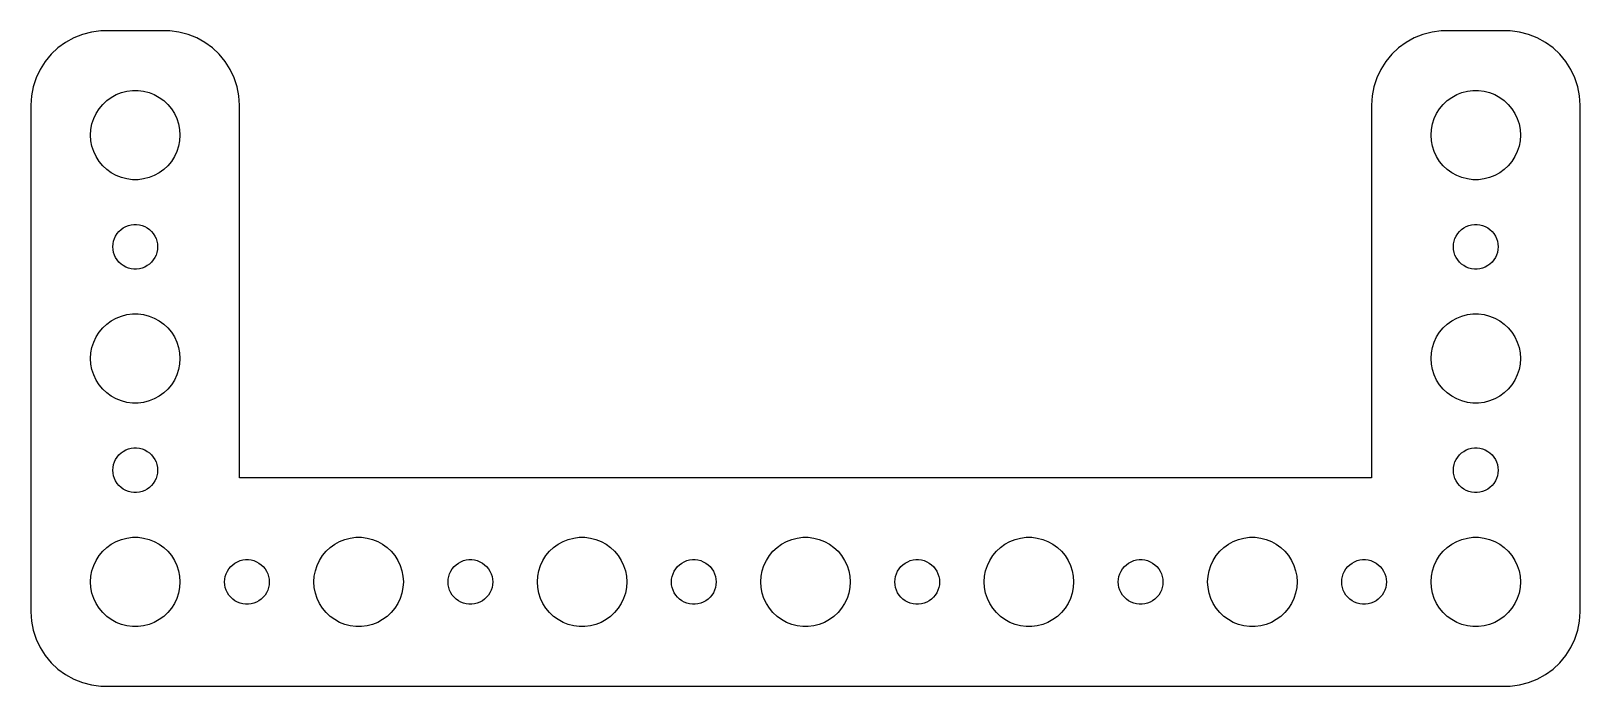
# Model space of a CAD drawing. Header units: metres. Extents: x -52 to 52, y -22 to 22.
import ezdxf

# ---------------------------------------------------------------- set-up
doc = ezdxf.new("R2010")
doc.units = ezdxf.units.M

msp = doc.modelspace()

# ---------------------------------------------------------------- linework, layer by layer
for p, q in [((-47.9369, 21.9114), (-48.5451, 21.7553)), ((-47.3139, 21.9901), (-47.9369, 21.9114)), ((-42.686, 21.9901), (-47.3139, 21.9901)), ((-42.0631, 21.9114), (-42.686, 21.9901)), ((-41.4549, 21.7553), (-42.0631, 21.9114)), ((42.0631, 21.9114), (41.4549, 21.7553)), ((42.686, 21.9901), (42.0631, 21.9114)), ((47.3139, 21.9901), (42.686, 21.9901)), ((47.9369, 21.9114), (47.3139, 21.9901)), ((48.5451, 21.7553), (47.9369, 21.9114)), ((-50.1871, 20.8526), (-50.6448, 20.4227)), ((-49.6791, 21.2216), (-50.1871, 20.8526)), ((-49.1289, 21.5241), (-49.6791, 21.2216)), ((-48.5451, 21.7553), (-49.1289, 21.5241)), ((-40.8711, 21.5241), (-41.4549, 21.7553)), ((-40.3209, 21.2216), (-40.8711, 21.5241)), ((-39.8129, 20.8526), (-40.3209, 21.2216)), ((-39.3551, 20.4227), (-39.8129, 20.8526)), ((39.8129, 20.8526), (39.3551, 20.4227)), ((40.3209, 21.2216), (39.8129, 20.8526)), ((40.8711, 21.5241), (40.3209, 21.2216)), ((41.4549, 21.7553), (40.8711, 21.5241)), ((49.1289, 21.5241), (48.5451, 21.7553)), ((49.6791, 21.2216), (49.1289, 21.5241)), ((50.1871, 20.8526), (49.6791, 21.2216)), ((50.6448, 20.4227), (50.1871, 20.8526)), ((-51.0451, 19.9389), (-51.3815, 19.4088)), ((-50.6448, 20.4227), (-51.0451, 19.9389)), ((-38.9549, 19.9389), (-39.3551, 20.4227)), ((-38.6185, 19.4088), (-38.9549, 19.9389)), ((38.9549, 19.9389), (38.6185, 19.4088)), ((39.3551, 20.4227), (38.9549, 19.9389)), ((51.0451, 19.9389), (50.6448, 20.4227)), ((51.3815, 19.4088), (51.0451, 19.9389)), ((-51.6489, 18.8406), (-51.8429, 18.2434)), ((-51.3815, 19.4088), (-51.6489, 18.8406)), ((-38.3511, 18.8406), (-38.6185, 19.4088)), ((-38.1571, 18.2434), (-38.3511, 18.8406)), ((38.3511, 18.8406), (38.1571, 18.2434)), ((38.6185, 19.4088), (38.3511, 18.8406)), ((51.6489, 18.8406), (51.3815, 19.4088)), ((51.8429, 18.2434), (51.6489, 18.8406)), ((-51.8429, 18.2434), (-51.9606, 17.6267)), ((-46.6075, 17.533), (-46.2773, 17.7145)), ((-46.2773, 17.7145), (-45.927, 17.8532)), ((-45.927, 17.8532), (-45.5621, 17.9469)), ((-45.5621, 17.9469), (-45.1884, 17.9941)), ((-45.1884, 17.9941), (-44.8116, 17.9941)), ((-44.8116, 17.9941), (-44.4379, 17.9469)), ((-44.4379, 17.9469), (-44.0729, 17.8532)), ((-44.0729, 17.8532), (-43.7227, 17.7145)), ((-43.7227, 17.7145), (-43.3925, 17.533)), ((-38.0394, 17.6267), (-38.1571, 18.2434)), ((38.1571, 18.2434), (38.0394, 17.6267)), ((43.3925, 17.533), (43.7227, 17.7145)), ((43.7227, 17.7145), (44.0729, 17.8532)), ((44.0729, 17.8532), (44.4379, 17.9469)), ((44.4379, 17.9469), (44.8116, 17.9941)), ((44.8116, 17.9941), (45.1884, 17.9941)), ((45.1884, 17.9941), (45.5621, 17.9469)), ((45.5621, 17.9469), (45.927, 17.8532)), ((45.927, 17.8532), (46.2773, 17.7145)), ((46.2773, 17.7145), (46.6075, 17.533)), ((51.9606, 17.6267), (51.8429, 18.2434)), ((-51.9606, 17.6267), (-52, 17)), ((-52, 17), (-52, -17)), ((-47.6289, 16.4453), (-47.427, 16.7634)), ((-47.427, 16.7634), (-47.1869, 17.0536)), ((-47.1869, 17.0536), (-46.9123, 17.3115)), ((-46.9123, 17.3115), (-46.6075, 17.533)), ((-43.3925, 17.533), (-43.0877, 17.3115)), ((-43.0877, 17.3115), (-42.8131, 17.0536)), ((-42.8131, 17.0536), (-42.5729, 16.7634)), ((-42.5729, 16.7634), (-42.3711, 16.4453)), ((-38, 17), (-38.0394, 17.6267)), ((-38, -8.00986), (-38, 17)), ((38.0394, 17.6267), (38, 17)), ((38, 17), (38, -8.00986)), ((42.3711, 16.4453), (42.5729, 16.7634)), ((42.5729, 16.7634), (42.8131, 17.0536)), ((42.8131, 17.0536), (43.0877, 17.3115)), ((43.0877, 17.3115), (43.3925, 17.533)), ((46.6075, 17.533), (46.9123, 17.3115)), ((46.9123, 17.3115), (47.1869, 17.0536)), ((47.1869, 17.0536), (47.427, 16.7634)), ((47.427, 16.7634), (47.6289, 16.4453)), ((52, 17), (51.9606, 17.6267)), ((52, -17), (52, 17)), ((-47.9763, 15.376), (-47.9057, 15.7461)), ((-47.9057, 15.7461), (-47.7893, 16.1044)), ((-47.7893, 16.1044), (-47.6289, 16.4453)), ((-42.3711, 16.4453), (-42.2107, 16.1044)), ((-42.2107, 16.1044), (-42.0942, 15.7461)), ((-42.0942, 15.7461), (-42.0237, 15.376)), ((42.0237, 15.376), (42.0942, 15.7461)), ((42.0942, 15.7461), (42.2107, 16.1044)), ((42.2107, 16.1044), (42.3711, 16.4453)), ((47.6289, 16.4453), (47.7893, 16.1044)), ((47.7893, 16.1044), (47.9057, 15.7461)), ((47.9057, 15.7461), (47.9763, 15.376)), ((-48, 15), (-47.9763, 15.376)), ((-47.9763, 14.624), (-48, 15)), ((-47.9057, 14.2539), (-47.9763, 14.624)), ((-42.0237, 14.624), (-42.0942, 14.2539)), ((-42.0237, 15.376), (-42, 15)), ((-42, 15), (-42.0237, 14.624)), ((42, 15), (42.0237, 15.376)), ((42.0237, 14.624), (42, 15)), ((42.0942, 14.2539), (42.0237, 14.624)), ((47.9763, 14.624), (47.9057, 14.2539)), ((47.9763, 15.376), (48, 15)), ((48, 15), (47.9763, 14.624)), ((-47.7893, 13.8956), (-47.9057, 14.2539)), ((-47.6289, 13.5547), (-47.7893, 13.8956)), ((-47.427, 13.2366), (-47.6289, 13.5547)), ((-42.3711, 13.5547), (-42.5729, 13.2366)), ((-42.2107, 13.8956), (-42.3711, 13.5547)), ((-42.0942, 14.2539), (-42.2107, 13.8956)), ((42.2107, 13.8956), (42.0942, 14.2539)), ((42.3711, 13.5547), (42.2107, 13.8956)), ((42.5729, 13.2366), (42.3711, 13.5547)), ((47.6289, 13.5547), (47.427, 13.2366)), ((47.7893, 13.8956), (47.6289, 13.5547)), ((47.9057, 14.2539), (47.7893, 13.8956)), ((-47.1869, 12.9464), (-47.427, 13.2366)), ((-46.9123, 12.6884), (-47.1869, 12.9464)), ((-46.6075, 12.467), (-46.9123, 12.6884)), ((-43.0877, 12.6884), (-43.3925, 12.467)), ((-42.8131, 12.9464), (-43.0877, 12.6884)), ((-42.5729, 13.2366), (-42.8131, 12.9464)), ((42.8131, 12.9464), (42.5729, 13.2366)), ((43.0877, 12.6884), (42.8131, 12.9464)), ((43.3925, 12.467), (43.0877, 12.6884)), ((46.9123, 12.6884), (46.6075, 12.467)), ((47.1869, 12.9464), (46.9123, 12.6884)), ((47.427, 13.2366), (47.1869, 12.9464)), ((-46.2773, 12.2855), (-46.6075, 12.467)), ((-45.927, 12.1468), (-46.2773, 12.2855)), ((-45.5621, 12.0531), (-45.927, 12.1468)), ((-45.1884, 12.0059), (-45.5621, 12.0531)), ((-44.8116, 12.0059), (-45.1884, 12.0059)), ((-44.4379, 12.0531), (-44.8116, 12.0059)), ((-44.0729, 12.1468), (-44.4379, 12.0531)), ((-43.7227, 12.2855), (-44.0729, 12.1468)), ((-43.3925, 12.467), (-43.7227, 12.2855)), ((43.7227, 12.2855), (43.3925, 12.467)), ((44.0729, 12.1468), (43.7227, 12.2855)), ((44.4379, 12.0531), (44.0729, 12.1468)), ((44.8116, 12.0059), (44.4379, 12.0531)), ((45.1884, 12.0059), (44.8116, 12.0059)), ((45.5621, 12.0531), (45.1884, 12.0059)), ((45.927, 12.1468), (45.5621, 12.0531)), ((46.2773, 12.2855), (45.927, 12.1468)), ((46.6075, 12.467), (46.2773, 12.2855)), ((-46.3145, 8.22263), (-46.2135, 8.38167)), ((-46.2135, 8.38167), (-46.0934, 8.52681)), ((-46.0934, 8.52681), (-45.9561, 8.65576)), ((-45.9561, 8.65576), (-45.8037, 8.76648)), ((-45.8037, 8.76648), (-45.6387, 8.85724)), ((-45.6387, 8.85724), (-45.4635, 8.92657)), ((-45.4635, 8.92657), (-45.2811, 8.97342)), ((-45.2811, 8.97342), (-45.0942, 8.99704)), ((-45.0942, 8.99704), (-44.9058, 8.99704)), ((-44.9058, 8.99704), (-44.7189, 8.97342)), ((-44.7189, 8.97342), (-44.5365, 8.92657)), ((-44.5365, 8.92657), (-44.3613, 8.85724)), ((-44.3613, 8.85724), (-44.1963, 8.76648)), ((-44.1963, 8.76648), (-44.0439, 8.65576)), ((-44.0439, 8.65576), (-43.9065, 8.52681)), ((-43.9065, 8.52681), (-43.7865, 8.38167)), ((-43.7865, 8.38167), (-43.6855, 8.22263)), ((43.6855, 8.22263), (43.7865, 8.38167)), ((43.7865, 8.38167), (43.9065, 8.52681)), ((43.9065, 8.52681), (44.0439, 8.65576)), ((44.0439, 8.65576), (44.1963, 8.76648)), ((44.1963, 8.76648), (44.3613, 8.85724)), ((44.3613, 8.85724), (44.5365, 8.92657)), ((44.5365, 8.92657), (44.7189, 8.97342)), ((44.7189, 8.97342), (44.9058, 8.99704)), ((44.9058, 8.99704), (45.0942, 8.99704)), ((45.0942, 8.99704), (45.2811, 8.97342)), ((45.2811, 8.97342), (45.4635, 8.92657)), ((45.4635, 8.92657), (45.6387, 8.85724)), ((45.6387, 8.85724), (45.8037, 8.76648)), ((45.8037, 8.76648), (45.9561, 8.65576)), ((45.9561, 8.65576), (46.0934, 8.52681)), ((46.0934, 8.52681), (46.2135, 8.38167)), ((46.2135, 8.38167), (46.3145, 8.22263)), ((-46.5, 7.5), (-46.4882, 7.68799)), ((-46.4882, 7.312), (-46.5, 7.5)), ((-46.4882, 7.68799), (-46.4529, 7.87303)), ((-46.4529, 7.12695), (-46.4882, 7.312)), ((-46.4529, 7.87303), (-46.3947, 8.05219)), ((-46.3947, 8.05219), (-46.3145, 8.22263)), ((-43.6855, 8.22263), (-43.6053, 8.05219)), ((-43.6053, 8.05219), (-43.5471, 7.87303)), ((-43.5471, 7.87303), (-43.5118, 7.68799)), ((-43.5118, 7.312), (-43.5471, 7.12695)), ((-43.5118, 7.68799), (-43.5, 7.5)), ((-43.5, 7.5), (-43.5118, 7.312)), ((43.5, 7.5), (43.5118, 7.68799)), ((43.5118, 7.312), (43.5, 7.5)), ((43.5118, 7.68799), (43.5471, 7.87303)), ((43.5471, 7.12695), (43.5118, 7.312)), ((43.5471, 7.87303), (43.6053, 8.05219)), ((43.6053, 8.05219), (43.6855, 8.22263)), ((46.3145, 8.22263), (46.3947, 8.05219)), ((46.3947, 8.05219), (46.4529, 7.87303)), ((46.4529, 7.87303), (46.4882, 7.68799)), ((46.4882, 7.312), (46.4529, 7.12695)), ((46.4882, 7.68799), (46.5, 7.5)), ((46.5, 7.5), (46.4882, 7.312)), ((-46.3947, 6.9478), (-46.4529, 7.12695)), ((-46.3145, 6.77736), (-46.3947, 6.9478)), ((-46.2135, 6.61832), (-46.3145, 6.77736)), ((-46.0934, 6.47318), (-46.2135, 6.61832)), ((-45.9561, 6.34422), (-46.0934, 6.47318)), ((-45.8037, 6.23351), (-45.9561, 6.34422)), ((-44.0439, 6.34422), (-44.1963, 6.23351)), ((-43.9065, 6.47318), (-44.0439, 6.34422)), ((-43.7865, 6.61832), (-43.9065, 6.47318)), ((-43.6855, 6.77736), (-43.7865, 6.61832)), ((-43.6053, 6.9478), (-43.6855, 6.77736)), ((-43.5471, 7.12695), (-43.6053, 6.9478)), ((43.6053, 6.9478), (43.5471, 7.12695)), ((43.6855, 6.77736), (43.6053, 6.9478)), ((43.7865, 6.61832), (43.6855, 6.77736)), ((43.9065, 6.47318), (43.7865, 6.61832)), ((44.0439, 6.34422), (43.9065, 6.47318)), ((44.1963, 6.23351), (44.0439, 6.34422)), ((45.9561, 6.34422), (45.8037, 6.23351)), ((46.0934, 6.47318), (45.9561, 6.34422)), ((46.2135, 6.61832), (46.0934, 6.47318)), ((46.3145, 6.77736), (46.2135, 6.61832)), ((46.3947, 6.9478), (46.3145, 6.77736)), ((46.4529, 7.12695), (46.3947, 6.9478)), ((-45.6387, 6.14275), (-45.8037, 6.23351)), ((-45.4635, 6.07341), (-45.6387, 6.14275)), ((-45.2811, 6.02657), (-45.4635, 6.07341)), ((-45.0942, 6.00294), (-45.2811, 6.02657)), ((-44.9058, 6.00294), (-45.0942, 6.00294)), ((-44.7189, 6.02657), (-44.9058, 6.00294)), ((-44.5365, 6.07341), (-44.7189, 6.02657)), ((-44.3613, 6.14275), (-44.5365, 6.07341)), ((-44.1963, 6.23351), (-44.3613, 6.14275)), ((44.3613, 6.14275), (44.1963, 6.23351)), ((44.5365, 6.07341), (44.3613, 6.14275)), ((44.7189, 6.02657), (44.5365, 6.07341)), ((44.9058, 6.00294), (44.7189, 6.02657)), ((45.0942, 6.00294), (44.9058, 6.00294)), ((45.2811, 6.02657), (45.0942, 6.00294)), ((45.4635, 6.07341), (45.2811, 6.02657)), ((45.6387, 6.14275), (45.4635, 6.07341)), ((45.8037, 6.23351), (45.6387, 6.14275)), ((-47.1869, 2.05363), (-46.9123, 2.31154)), ((-46.9123, 2.31154), (-46.6075, 2.53297)), ((-46.6075, 2.53297), (-46.2773, 2.71448)), ((-46.2773, 2.71448), (-45.927, 2.85316)), ((-45.927, 2.85316), (-45.5621, 2.94685)), ((-45.5621, 2.94685), (-45.1884, 2.99408)), ((-45.1884, 2.99408), (-44.8116, 2.99408)), ((-44.8116, 2.99408), (-44.4379, 2.94685)), ((-44.4379, 2.94685), (-44.0729, 2.85316)), ((-44.0729, 2.85316), (-43.7227, 2.71448)), ((-43.7227, 2.71448), (-43.3925, 2.53297)), ((-43.3925, 2.53297), (-43.0877, 2.31154)), ((-43.0877, 2.31154), (-42.8131, 2.05363)), ((42.8131, 2.05363), (43.0877, 2.31154)), ((43.0877, 2.31154), (43.3925, 2.53297)), ((43.3925, 2.53297), (43.7227, 2.71448)), ((43.7227, 2.71448), (44.0729, 2.85316)), ((44.0729, 2.85316), (44.4379, 2.94685)), ((44.4379, 2.94685), (44.8116, 2.99408)), ((44.8116, 2.99408), (45.1884, 2.99408)), ((45.1884, 2.99408), (45.5621, 2.94685)), ((45.5621, 2.94685), (45.927, 2.85316)), ((45.927, 2.85316), (46.2773, 2.71448)), ((46.2773, 2.71448), (46.6075, 2.53297)), ((46.6075, 2.53297), (46.9123, 2.31154)), ((46.9123, 2.31154), (47.1869, 2.05363)), ((-47.9057, 0.74606), (-47.7893, 1.10437)), ((-47.7893, 1.10437), (-47.6289, 1.44525)), ((-47.6289, 1.44525), (-47.427, 1.76335)), ((-47.427, 1.76335), (-47.1869, 2.05363)), ((-42.8131, 2.05363), (-42.5729, 1.76335)), ((-42.5729, 1.76335), (-42.3711, 1.44525)), ((-42.3711, 1.44525), (-42.2107, 1.10437)), ((-42.2107, 1.10437), (-42.0942, 0.74606)), ((42.0942, 0.74606), (42.2107, 1.10437)), ((42.2107, 1.10437), (42.3711, 1.44525)), ((42.3711, 1.44525), (42.5729, 1.76335)), ((42.5729, 1.76335), (42.8131, 2.05363)), ((47.1869, 2.05363), (47.427, 1.76335)), ((47.427, 1.76335), (47.6289, 1.44525)), ((47.6289, 1.44525), (47.7893, 1.10437)), ((47.7893, 1.10437), (47.9057, 0.74606)), ((-48, 0), (-47.9763, 0.37599)), ((-47.9763, -0.37599), (-48, 0)), ((-47.9763, 0.37599), (-47.9057, 0.74606)), ((-42.0942, 0.74606), (-42.0237, 0.37599)), ((-42.0237, 0.37599), (-42, 0)), ((-42, 0), (-42.0237, -0.37599)), ((42, 0), (42.0237, 0.37599)), ((42.0237, -0.37599), (42, 0)), ((42.0237, 0.37599), (42.0942, 0.74606)), ((47.9057, 0.74606), (47.9763, 0.37599)), ((47.9763, 0.37599), (48, 0)), ((48, 0), (47.9763, -0.37599)), ((-47.9057, -0.74606), (-47.9763, -0.37599)), ((-47.7893, -1.10437), (-47.9057, -0.74606)), ((-42.0942, -0.74606), (-42.2107, -1.10437)), ((-42.0237, -0.37599), (-42.0942, -0.74606)), ((42.0942, -0.74606), (42.0237, -0.37599)), ((42.2107, -1.10437), (42.0942, -0.74606)), ((47.9057, -0.74606), (47.7893, -1.10437)), ((47.9763, -0.37599), (47.9057, -0.74606)), ((-47.6289, -1.44525), (-47.7893, -1.10437)), ((-47.427, -1.76335), (-47.6289, -1.44525)), ((-47.1869, -2.05363), (-47.427, -1.76335)), ((-46.9123, -2.31154), (-47.1869, -2.05363)), ((-42.8131, -2.05363), (-43.0877, -2.31154)), ((-42.5729, -1.76335), (-42.8131, -2.05363)), ((-42.3711, -1.44525), (-42.5729, -1.76335)), ((-42.2107, -1.10437), (-42.3711, -1.44525)), ((42.3711, -1.44525), (42.2107, -1.10437)), ((42.5729, -1.76335), (42.3711, -1.44525)), ((42.8131, -2.05363), (42.5729, -1.76335)), ((43.0877, -2.31154), (42.8131, -2.05363)), ((47.1869, -2.05363), (46.9123, -2.31154)), ((47.427, -1.76335), (47.1869, -2.05363)), ((47.6289, -1.44525), (47.427, -1.76335)), ((47.7893, -1.10437), (47.6289, -1.44525)), ((-46.6075, -2.53297), (-46.9123, -2.31154)), ((-46.2773, -2.71448), (-46.6075, -2.53297)), ((-45.927, -2.85316), (-46.2773, -2.71448)), ((-45.5621, -2.94685), (-45.927, -2.85316)), ((-45.1884, -2.99408), (-45.5621, -2.94685)), ((-44.8116, -2.99408), (-45.1884, -2.99408)), ((-44.4379, -2.94685), (-44.8116, -2.99408)), ((-44.0729, -2.85316), (-44.4379, -2.94685)), ((-43.7227, -2.71448), (-44.0729, -2.85316)), ((-43.3925, -2.53297), (-43.7227, -2.71448)), ((-43.0877, -2.31154), (-43.3925, -2.53297)), ((43.3925, -2.53297), (43.0877, -2.31154)), ((43.7227, -2.71448), (43.3925, -2.53297)), ((44.0729, -2.85316), (43.7227, -2.71448)), ((44.4379, -2.94685), (44.0729, -2.85316)), ((44.8116, -2.99408), (44.4379, -2.94685)), ((45.1884, -2.99408), (44.8116, -2.99408)), ((45.5621, -2.94685), (45.1884, -2.99408)), ((45.927, -2.85316), (45.5621, -2.94685)), ((46.2773, -2.71448), (45.927, -2.85316)), ((46.6075, -2.53297), (46.2773, -2.71448)), ((46.9123, -2.31154), (46.6075, -2.53297)), ((-45.9561, -6.34422), (-45.8037, -6.23351)), ((-45.8037, -6.23351), (-45.6387, -6.14275)), ((-45.6387, -6.14275), (-45.4635, -6.07341)), ((-45.4635, -6.07341), (-45.2811, -6.02657)), ((-45.2811, -6.02657), (-45.0942, -6.00294)), ((-45.0942, -6.00294), (-44.9058, -6.00294)), ((-44.9058, -6.00294), (-44.7189, -6.02657)), ((-44.7189, -6.02657), (-44.5365, -6.07341)), ((-44.5365, -6.07341), (-44.3613, -6.14275)), ((-44.3613, -6.14275), (-44.1963, -6.23351)), ((-44.1963, -6.23351), (-44.0439, -6.34422)), ((44.0439, -6.34422), (44.1963, -6.23351)), ((44.1963, -6.23351), (44.3613, -6.14275)), ((44.3613, -6.14275), (44.5365, -6.07341)), ((44.5365, -6.07341), (44.7189, -6.02657)), ((44.7189, -6.02657), (44.9058, -6.00294)), ((44.9058, -6.00294), (45.0942, -6.00294)), ((45.0942, -6.00294), (45.2811, -6.02657)), ((45.2811, -6.02657), (45.4635, -6.07341)), ((45.4635, -6.07341), (45.6387, -6.14275)), ((45.6387, -6.14275), (45.8037, -6.23351)), ((45.8037, -6.23351), (45.9561, -6.34422)), ((-46.4882, -7.312), (-46.4529, -7.12695)), ((-46.4529, -7.12695), (-46.3947, -6.9478)), ((-46.3947, -6.9478), (-46.3145, -6.77736)), ((-46.3145, -6.77736), (-46.2135, -6.61832)), ((-46.2135, -6.61832), (-46.0934, -6.47318)), ((-46.0934, -6.47318), (-45.9561, -6.34422)), ((-44.0439, -6.34422), (-43.9065, -6.47318)), ((-43.9065, -6.47318), (-43.7865, -6.61832)), ((-43.7865, -6.61832), (-43.6855, -6.77736)), ((-43.6855, -6.77736), (-43.6053, -6.9478)), ((-43.6053, -6.9478), (-43.5471, -7.12695)), ((-43.5471, -7.12695), (-43.5118, -7.312)), ((43.5118, -7.312), (43.5471, -7.12695)), ((43.5471, -7.12695), (43.6053, -6.9478)), ((43.6053, -6.9478), (43.6855, -6.77736)), ((43.6855, -6.77736), (43.7865, -6.61832)), ((43.7865, -6.61832), (43.9065, -6.47318)), ((43.9065, -6.47318), (44.0439, -6.34422)), ((45.9561, -6.34422), (46.0934, -6.47318)), ((46.0934, -6.47318), (46.2135, -6.61832)), ((46.2135, -6.61832), (46.3145, -6.77736)), ((46.3145, -6.77736), (46.3947, -6.9478)), ((46.3947, -6.9478), (46.4529, -7.12695)), ((46.4529, -7.12695), (46.4882, -7.312)), ((-46.5, -7.5), (-46.4882, -7.312)), ((-46.4882, -7.68799), (-46.5, -7.5)), ((-46.4529, -7.87303), (-46.4882, -7.68799)), ((-46.3947, -8.05219), (-46.4529, -7.87303)), ((-46.3145, -8.22263), (-46.3947, -8.05219)), ((-46.2135, -8.38167), (-46.3145, -8.22263)), ((-43.6855, -8.22263), (-43.7865, -8.38167)), ((-43.6053, -8.05219), (-43.6855, -8.22263)), ((-43.5471, -7.87303), (-43.6053, -8.05219)), ((-43.5118, -7.68799), (-43.5471, -7.87303)), ((-43.5118, -7.312), (-43.5, -7.5)), ((-43.5, -7.5), (-43.5118, -7.68799)), ((38, -8.00986), (-38, -8.00986)), ((43.5, -7.5), (43.5118, -7.312)), ((43.5118, -7.68799), (43.5, -7.5)), ((43.5471, -7.87303), (43.5118, -7.68799)), ((43.6053, -8.05219), (43.5471, -7.87303)), ((43.6855, -8.22263), (43.6053, -8.05219)), ((43.7865, -8.38167), (43.6855, -8.22263)), ((46.3145, -8.22263), (46.2135, -8.38167)), ((46.3947, -8.05219), (46.3145, -8.22263)), ((46.4529, -7.87303), (46.3947, -8.05219)), ((46.4882, -7.68799), (46.4529, -7.87303)), ((46.4882, -7.312), (46.5, -7.5)), ((46.5, -7.5), (46.4882, -7.68799)), ((-46.0934, -8.52681), (-46.2135, -8.38167)), ((-45.9561, -8.65576), (-46.0934, -8.52681)), ((-45.8037, -8.76648), (-45.9561, -8.65576)), ((-45.6387, -8.85724), (-45.8037, -8.76648)), ((-45.4635, -8.92657), (-45.6387, -8.85724)), ((-45.2811, -8.97342), (-45.4635, -8.92657)), ((-45.0942, -8.99704), (-45.2811, -8.97342)), ((-44.9058, -8.99704), (-45.0942, -8.99704)), ((-44.7189, -8.97342), (-44.9058, -8.99704)), ((-44.5365, -8.92657), (-44.7189, -8.97342)), ((-44.3613, -8.85724), (-44.5365, -8.92657)), ((-44.1963, -8.76648), (-44.3613, -8.85724)), ((-44.0439, -8.65576), (-44.1963, -8.76648)), ((-43.9065, -8.52681), (-44.0439, -8.65576)), ((-43.7865, -8.38167), (-43.9065, -8.52681)), ((43.9065, -8.52681), (43.7865, -8.38167)), ((44.0439, -8.65576), (43.9065, -8.52681)), ((44.1963, -8.76648), (44.0439, -8.65576)), ((44.3613, -8.85724), (44.1963, -8.76648)), ((44.5365, -8.92657), (44.3613, -8.85724)), ((44.7189, -8.97342), (44.5365, -8.92657)), ((44.9058, -8.99704), (44.7189, -8.97342)), ((45.0942, -8.99704), (44.9058, -8.99704)), ((45.2811, -8.97342), (45.0942, -8.99704)), ((45.4635, -8.92657), (45.2811, -8.97342)), ((45.6387, -8.85724), (45.4635, -8.92657)), ((45.8037, -8.76648), (45.6387, -8.85724)), ((45.9561, -8.65576), (45.8037, -8.76648)), ((46.0934, -8.52681), (45.9561, -8.65576)), ((46.2135, -8.38167), (46.0934, -8.52681)), ((-46.9123, -12.6884), (-46.6075, -12.467)), ((-46.6075, -12.467), (-46.2773, -12.2855)), ((-46.2773, -12.2855), (-45.927, -12.1468)), ((-45.927, -12.1468), (-45.5621, -12.0531)), ((-45.5621, -12.0531), (-45.1884, -12.0059)), ((-45.1884, -12.0059), (-44.8116, -12.0059)), ((-44.8116, -12.0059), (-44.4379, -12.0531)), ((-44.4379, -12.0531), (-44.0729, -12.1468)), ((-44.0729, -12.1468), (-43.7227, -12.2855)), ((-43.7227, -12.2855), (-43.3925, -12.467)), ((-43.3925, -12.467), (-43.0877, -12.6884)), ((-31.9123, -12.6884), (-31.6075, -12.467)), ((-31.6075, -12.467), (-31.2773, -12.2855)), ((-31.2773, -12.2855), (-30.927, -12.1468)), ((-30.927, -12.1468), (-30.5621, -12.0531)), ((-30.5621, -12.0531), (-30.1884, -12.0059)), ((-30.1884, -12.0059), (-29.8116, -12.0059)), ((-29.8116, -12.0059), (-29.4379, -12.0531)), ((-29.4379, -12.0531), (-29.0729, -12.1468)), ((-29.0729, -12.1468), (-28.7227, -12.2855)), ((-28.7227, -12.2855), (-28.3925, -12.467)), ((-28.3925, -12.467), (-28.0877, -12.6884)), ((-16.9123, -12.6884), (-16.6075, -12.467)), ((-16.6075, -12.467), (-16.2773, -12.2855)), ((-16.2773, -12.2855), (-15.927, -12.1468)), ((-15.927, -12.1468), (-15.5621, -12.0531)), ((-15.5621, -12.0531), (-15.1884, -12.0059)), ((-15.1884, -12.0059), (-14.8116, -12.0059)), ((-14.8116, -12.0059), (-14.4379, -12.0531)), ((-14.4379, -12.0531), (-14.0729, -12.1468)), ((-14.0729, -12.1468), (-13.7227, -12.2855)), ((-13.7227, -12.2855), (-13.3925, -12.467)), ((-13.3925, -12.467), (-13.0877, -12.6884)), ((-1.91226, -12.6884), (-1.60747, -12.467)), ((-1.60747, -12.467), (-1.27733, -12.2855)), ((-1.27733, -12.2855), (-0.92705, -12.1468)), ((-0.92705, -12.1468), (-0.56213, -12.0531)), ((-0.56213, -12.0531), (-0.18837, -12.0059)), ((-0.18837, -12.0059), (0.18837, -12.0059)), ((0.18837, -12.0059), (0.56213, -12.0531)), ((0.56213, -12.0531), (0.92705, -12.1468)), ((0.92705, -12.1468), (1.27733, -12.2855)), ((1.27733, -12.2855), (1.60747, -12.467)), ((1.60747, -12.467), (1.91226, -12.6884)), ((13.0877, -12.6884), (13.3925, -12.467)), ((13.3925, -12.467), (13.7227, -12.2855)), ((13.7227, -12.2855), (14.0729, -12.1468)), ((14.0729, -12.1468), (14.4379, -12.0531)), ((14.4379, -12.0531), (14.8116, -12.0059)), ((14.8116, -12.0059), (15.1884, -12.0059)), ((15.1884, -12.0059), (15.5621, -12.0531)), ((15.5621, -12.0531), (15.927, -12.1468)), ((15.927, -12.1468), (16.2773, -12.2855)), ((16.2773, -12.2855), (16.6075, -12.467)), ((16.6075, -12.467), (16.9123, -12.6884)), ((28.0877, -12.6884), (28.3925, -12.467)), ((28.3925, -12.467), (28.7227, -12.2855)), ((28.7227, -12.2855), (29.0729, -12.1468)), ((29.0729, -12.1468), (29.4379, -12.0531)), ((29.4379, -12.0531), (29.8116, -12.0059)), ((29.8116, -12.0059), (30.1884, -12.0059)), ((30.1884, -12.0059), (30.5621, -12.0531)), ((30.5621, -12.0531), (30.927, -12.1468)), ((30.927, -12.1468), (31.2773, -12.2855)), ((31.2773, -12.2855), (31.6075, -12.467)), ((31.6075, -12.467), (31.9123, -12.6884)), ((43.0877, -12.6884), (43.3925, -12.467)), ((43.3925, -12.467), (43.7227, -12.2855)), ((43.7227, -12.2855), (44.0729, -12.1468)), ((44.0729, -12.1468), (44.4379, -12.0531)), ((44.4379, -12.0531), (44.8116, -12.0059)), ((44.8116, -12.0059), (45.1884, -12.0059)), ((45.1884, -12.0059), (45.5621, -12.0531)), ((45.5621, -12.0531), (45.927, -12.1468)), ((45.927, -12.1468), (46.2773, -12.2855)), ((46.2773, -12.2855), (46.6075, -12.467)), ((46.6075, -12.467), (46.9123, -12.6884)), ((-47.6289, -13.5547), (-47.427, -13.2366)), ((-47.427, -13.2366), (-47.1869, -12.9464)), ((-47.1869, -12.9464), (-46.9123, -12.6884)), ((-43.0877, -12.6884), (-42.8131, -12.9464)), ((-42.8131, -12.9464), (-42.5729, -13.2366)), ((-42.5729, -13.2366), (-42.3711, -13.5547)), ((-37.7811, -13.5266), (-37.5942, -13.5029)), ((-37.5942, -13.5029), (-37.4058, -13.5029)), ((-37.4058, -13.5029), (-37.2189, -13.5266)), ((-32.6289, -13.5547), (-32.427, -13.2366)), ((-32.427, -13.2366), (-32.1869, -12.9464)), ((-32.1869, -12.9464), (-31.9123, -12.6884)), ((-28.0877, -12.6884), (-27.8131, -12.9464)), ((-27.8131, -12.9464), (-27.5729, -13.2366)), ((-27.5729, -13.2366), (-27.3711, -13.5547)), ((-22.7811, -13.5266), (-22.5942, -13.5029)), ((-22.5942, -13.5029), (-22.4058, -13.5029)), ((-22.4058, -13.5029), (-22.2189, -13.5266)), ((-17.6289, -13.5547), (-17.427, -13.2366)), ((-17.427, -13.2366), (-17.1869, -12.9464)), ((-17.1869, -12.9464), (-16.9123, -12.6884)), ((-13.0877, -12.6884), (-12.8131, -12.9464)), ((-12.8131, -12.9464), (-12.5729, -13.2366)), ((-12.5729, -13.2366), (-12.3711, -13.5547)), ((-7.78107, -13.5266), (-7.59418, -13.5029)), ((-7.59418, -13.5029), (-7.40581, -13.5029)), ((-7.40581, -13.5029), (-7.21892, -13.5266)), ((-2.62891, -13.5547), (-2.42705, -13.2366)), ((-2.42705, -13.2366), (-2.1869, -12.9464)), ((-2.1869, -12.9464), (-1.91226, -12.6884)), ((1.91226, -12.6884), (2.1869, -12.9464)), ((2.1869, -12.9464), (2.42705, -13.2366)), ((2.42705, -13.2366), (2.62891, -13.5547)), ((7.21892, -13.5266), (7.40581, -13.5029)), ((7.40581, -13.5029), (7.59418, -13.5029)), ((7.59418, -13.5029), (7.78107, -13.5266)), ((12.3711, -13.5547), (12.5729, -13.2366)), ((12.5729, -13.2366), (12.8131, -12.9464)), ((12.8131, -12.9464), (13.0877, -12.6884)), ((16.9123, -12.6884), (17.1869, -12.9464)), ((17.1869, -12.9464), (17.427, -13.2366)), ((17.427, -13.2366), (17.6289, -13.5547)), ((22.2189, -13.5266), (22.4058, -13.5029)), ((22.4058, -13.5029), (22.5942, -13.5029)), ((22.5942, -13.5029), (22.7811, -13.5266)), ((27.3711, -13.5547), (27.5729, -13.2366)), ((27.5729, -13.2366), (27.8131, -12.9464)), ((27.8131, -12.9464), (28.0877, -12.6884)), ((31.9123, -12.6884), (32.1869, -12.9464)), ((32.1869, -12.9464), (32.427, -13.2366)), ((32.427, -13.2366), (32.6289, -13.5547)), ((37.2189, -13.5266), (37.4058, -13.5029)), ((37.4058, -13.5029), (37.5942, -13.5029)), ((37.5942, -13.5029), (37.7811, -13.5266)), ((42.3711, -13.5547), (42.5729, -13.2366)), ((42.5729, -13.2366), (42.8131, -12.9464)), ((42.8131, -12.9464), (43.0877, -12.6884)), ((46.9123, -12.6884), (47.1869, -12.9464)), ((47.1869, -12.9464), (47.427, -13.2366)), ((47.427, -13.2366), (47.6289, -13.5547)), ((-47.9763, -14.624), (-47.9057, -14.2539)), ((-47.9057, -14.2539), (-47.7893, -13.8956)), ((-47.7893, -13.8956), (-47.6289, -13.5547)), ((-42.3711, -13.5547), (-42.2107, -13.8956)), ((-42.2107, -13.8956), (-42.0942, -14.2539)), ((-42.0942, -14.2539), (-42.0237, -14.624)), ((-38.9529, -14.627), (-38.8947, -14.4478)), ((-38.8947, -14.4478), (-38.8145, -14.2774)), ((-38.8145, -14.2774), (-38.7135, -14.1183)), ((-38.7135, -14.1183), (-38.5934, -13.9732)), ((-38.5934, -13.9732), (-38.4561, -13.8442)), ((-38.4561, -13.8442), (-38.3037, -13.7335)), ((-38.3037, -13.7335), (-38.1387, -13.6427)), ((-38.1387, -13.6427), (-37.9635, -13.5734)), ((-37.9635, -13.5734), (-37.7811, -13.5266)), ((-37.2189, -13.5266), (-37.0365, -13.5734)), ((-37.0365, -13.5734), (-36.8613, -13.6427)), ((-36.8613, -13.6427), (-36.6963, -13.7335)), ((-36.6963, -13.7335), (-36.5439, -13.8442)), ((-36.5439, -13.8442), (-36.4065, -13.9732)), ((-36.4065, -13.9732), (-36.2865, -14.1183)), ((-36.2865, -14.1183), (-36.1855, -14.2774)), ((-36.1855, -14.2774), (-36.1053, -14.4478)), ((-36.1053, -14.4478), (-36.0471, -14.627)), ((-32.9763, -14.624), (-32.9057, -14.2539)), ((-32.9057, -14.2539), (-32.7893, -13.8956)), ((-32.7893, -13.8956), (-32.6289, -13.5547)), ((-27.3711, -13.5547), (-27.2107, -13.8956)), ((-27.2107, -13.8956), (-27.0942, -14.2539)), ((-27.0942, -14.2539), (-27.0237, -14.624)), ((-23.9529, -14.627), (-23.8947, -14.4478)), ((-23.8947, -14.4478), (-23.8145, -14.2774)), ((-23.8145, -14.2774), (-23.7135, -14.1183)), ((-23.7135, -14.1183), (-23.5934, -13.9732)), ((-23.5934, -13.9732), (-23.4561, -13.8442)), ((-23.4561, -13.8442), (-23.3037, -13.7335)), ((-23.3037, -13.7335), (-23.1387, -13.6427)), ((-23.1387, -13.6427), (-22.9635, -13.5734)), ((-22.9635, -13.5734), (-22.7811, -13.5266)), ((-22.2189, -13.5266), (-22.0365, -13.5734)), ((-22.0365, -13.5734), (-21.8613, -13.6427)), ((-21.8613, -13.6427), (-21.6963, -13.7335)), ((-21.6963, -13.7335), (-21.5439, -13.8442)), ((-21.5439, -13.8442), (-21.4065, -13.9732)), ((-21.4065, -13.9732), (-21.2865, -14.1183)), ((-21.2865, -14.1183), (-21.1855, -14.2774)), ((-21.1855, -14.2774), (-21.1053, -14.4478)), ((-21.1053, -14.4478), (-21.0471, -14.627)), ((-17.9763, -14.624), (-17.9057, -14.2539)), ((-17.9057, -14.2539), (-17.7893, -13.8956)), ((-17.7893, -13.8956), (-17.6289, -13.5547)), ((-12.3711, -13.5547), (-12.2107, -13.8956)), ((-12.2107, -13.8956), (-12.0942, -14.2539)), ((-12.0942, -14.2539), (-12.0237, -14.624)), ((-8.95287, -14.627), (-8.89465, -14.4478)), ((-8.89465, -14.4478), (-8.81445, -14.2774)), ((-8.81445, -14.2774), (-8.71352, -14.1183)), ((-8.71352, -14.1183), (-8.59344, -13.9732)), ((-8.59344, -13.9732), (-8.45613, -13.8442)), ((-8.45613, -13.8442), (-8.30373, -13.7335)), ((-8.30373, -13.7335), (-8.13866, -13.6427)), ((-8.13866, -13.6427), (-7.96352, -13.5734)), ((-7.96352, -13.5734), (-7.78107, -13.5266)), ((-7.21892, -13.5266), (-7.03647, -13.5734)), ((-7.03647, -13.5734), (-6.86133, -13.6427)), ((-6.86133, -13.6427), (-6.69626, -13.7335)), ((-6.69626, -13.7335), (-6.54385, -13.8442)), ((-6.54385, -13.8442), (-6.40654, -13.9732)), ((-6.40654, -13.9732), (-6.28647, -14.1183)), ((-6.28647, -14.1183), (-6.18553, -14.2774)), ((-6.18553, -14.2774), (-6.10533, -14.4478)), ((-6.10533, -14.4478), (-6.04712, -14.627)), ((-2.97633, -14.624), (-2.90575, -14.2539)), ((-2.90575, -14.2539), (-2.78932, -13.8956)), ((-2.78932, -13.8956), (-2.62891, -13.5547)), ((2.62891, -13.5547), (2.78932, -13.8956)), ((2.78932, -13.8956), (2.90575, -14.2539)), ((2.90575, -14.2539), (2.97633, -14.624)), ((6.04712, -14.627), (6.10533, -14.4478)), ((6.10533, -14.4478), (6.18553, -14.2774)), ((6.18553, -14.2774), (6.28647, -14.1183)), ((6.28647, -14.1183), (6.40654, -13.9732)), ((6.40654, -13.9732), (6.54385, -13.8442)), ((6.54385, -13.8442), (6.69626, -13.7335)), ((6.69626, -13.7335), (6.86133, -13.6427)), ((6.86133, -13.6427), (7.03647, -13.5734)), ((7.03647, -13.5734), (7.21892, -13.5266)), ((7.78107, -13.5266), (7.96352, -13.5734)), ((7.96352, -13.5734), (8.13866, -13.6427)), ((8.13866, -13.6427), (8.30373, -13.7335)), ((8.30373, -13.7335), (8.45613, -13.8442)), ((8.45613, -13.8442), (8.59344, -13.9732)), ((8.59344, -13.9732), (8.71352, -14.1183)), ((8.71352, -14.1183), (8.81445, -14.2774)), ((8.81445, -14.2774), (8.89465, -14.4478)), ((8.89465, -14.4478), (8.95287, -14.627)), ((12.0237, -14.624), (12.0942, -14.2539)), ((12.0942, -14.2539), (12.2107, -13.8956)), ((12.2107, -13.8956), (12.3711, -13.5547)), ((17.6289, -13.5547), (17.7893, -13.8956)), ((17.7893, -13.8956), (17.9057, -14.2539)), ((17.9057, -14.2539), (17.9763, -14.624)), ((21.0471, -14.627), (21.1053, -14.4478)), ((21.1053, -14.4478), (21.1855, -14.2774)), ((21.1855, -14.2774), (21.2865, -14.1183)), ((21.2865, -14.1183), (21.4065, -13.9732)), ((21.4065, -13.9732), (21.5439, -13.8442)), ((21.5439, -13.8442), (21.6963, -13.7335)), ((21.6963, -13.7335), (21.8613, -13.6427)), ((21.8613, -13.6427), (22.0365, -13.5734)), ((22.0365, -13.5734), (22.2189, -13.5266)), ((22.7811, -13.5266), (22.9635, -13.5734)), ((22.9635, -13.5734), (23.1387, -13.6427)), ((23.1387, -13.6427), (23.3037, -13.7335)), ((23.3037, -13.7335), (23.4561, -13.8442)), ((23.4561, -13.8442), (23.5934, -13.9732)), ((23.5934, -13.9732), (23.7135, -14.1183)), ((23.7135, -14.1183), (23.8145, -14.2774)), ((23.8145, -14.2774), (23.8947, -14.4478)), ((23.8947, -14.4478), (23.9529, -14.627)), ((27.0237, -14.624), (27.0942, -14.2539)), ((27.0942, -14.2539), (27.2107, -13.8956)), ((27.2107, -13.8956), (27.3711, -13.5547)), ((32.6289, -13.5547), (32.7893, -13.8956)), ((32.7893, -13.8956), (32.9057, -14.2539)), ((32.9057, -14.2539), (32.9763, -14.624)), ((36.0471, -14.627), (36.1053, -14.4478)), ((36.1053, -14.4478), (36.1855, -14.2774)), ((36.1855, -14.2774), (36.2865, -14.1183)), ((36.2865, -14.1183), (36.4065, -13.9732)), ((36.4065, -13.9732), (36.5439, -13.8442)), ((36.5439, -13.8442), (36.6963, -13.7335)), ((36.6963, -13.7335), (36.8613, -13.6427)), ((36.8613, -13.6427), (37.0365, -13.5734)), ((37.0365, -13.5734), (37.2189, -13.5266)), ((37.7811, -13.5266), (37.9635, -13.5734)), ((37.9635, -13.5734), (38.1387, -13.6427)), ((38.1387, -13.6427), (38.3037, -13.7335)), ((38.3037, -13.7335), (38.4561, -13.8442)), ((38.4561, -13.8442), (38.5934, -13.9732)), ((38.5934, -13.9732), (38.7135, -14.1183)), ((38.7135, -14.1183), (38.8145, -14.2774)), ((38.8145, -14.2774), (38.8947, -14.4478)), ((38.8947, -14.4478), (38.9529, -14.627)), ((42.0237, -14.624), (42.0942, -14.2539)), ((42.0942, -14.2539), (42.2107, -13.8956)), ((42.2107, -13.8956), (42.3711, -13.5547)), ((47.6289, -13.5547), (47.7893, -13.8956)), ((47.7893, -13.8956), (47.9057, -14.2539)), ((47.9057, -14.2539), (47.9763, -14.624)), ((-48, -15), (-47.9763, -14.624)), ((-47.9763, -15.376), (-48, -15)), ((-47.9057, -15.7461), (-47.9763, -15.376)), ((-42.0237, -15.376), (-42.0942, -15.7461)), ((-42.0237, -14.624), (-42, -15)), ((-42, -15), (-42.0237, -15.376)), ((-39, -15), (-38.9882, -14.812)), ((-38.9882, -15.188), (-39, -15)), ((-38.9882, -14.812), (-38.9529, -14.627)), ((-38.9529, -15.373), (-38.9882, -15.188)), ((-38.8947, -15.5522), (-38.9529, -15.373)), ((-38.8145, -15.7226), (-38.8947, -15.5522)), ((-36.1053, -15.5522), (-36.1855, -15.7226)), ((-36.0471, -15.373), (-36.1053, -15.5522)), ((-36.0471, -14.627), (-36.0118, -14.812)), ((-36.0118, -15.188), (-36.0471, -15.373)), ((-36.0118, -14.812), (-36, -15)), ((-36, -15), (-36.0118, -15.188)), ((-33, -15), (-32.9763, -14.624)), ((-32.9763, -15.376), (-33, -15)), ((-32.9057, -15.7461), (-32.9763, -15.376)), ((-27.0237, -15.376), (-27.0942, -15.7461)), ((-27.0237, -14.624), (-27, -15)), ((-27, -15), (-27.0237, -15.376)), ((-24, -15), (-23.9882, -14.812)), ((-23.9882, -15.188), (-24, -15)), ((-23.9882, -14.812), (-23.9529, -14.627)), ((-23.9529, -15.373), (-23.9882, -15.188)), ((-23.8947, -15.5522), (-23.9529, -15.373)), ((-23.8145, -15.7226), (-23.8947, -15.5522)), ((-21.1053, -15.5522), (-21.1855, -15.7226)), ((-21.0471, -15.373), (-21.1053, -15.5522)), ((-21.0471, -14.627), (-21.0118, -14.812)), ((-21.0118, -15.188), (-21.0471, -15.373)), ((-21.0118, -14.812), (-21, -15)), ((-21, -15), (-21.0118, -15.188)), ((-18, -15), (-17.9763, -14.624)), ((-17.9763, -15.376), (-18, -15)), ((-17.9057, -15.7461), (-17.9763, -15.376)), ((-12.0237, -15.376), (-12.0942, -15.7461)), ((-12.0237, -14.624), (-12, -15)), ((-12, -15), (-12.0237, -15.376)), ((-9, -15), (-8.98816, -14.812)), ((-8.98816, -15.188), (-9, -15)), ((-8.98816, -14.812), (-8.95287, -14.627)), ((-8.95287, -15.373), (-8.98816, -15.188)), ((-8.89465, -15.5522), (-8.95287, -15.373)), ((-8.81445, -15.7226), (-8.89465, -15.5522)), ((-6.10533, -15.5522), (-6.18553, -15.7226)), ((-6.04712, -15.373), (-6.10533, -15.5522)), ((-6.04712, -14.627), (-6.01183, -14.812)), ((-6.01183, -15.188), (-6.04712, -15.373)), ((-6.01183, -14.812), (-6, -15)), ((-6, -15), (-6.01183, -15.188)), ((-3, -15), (-2.97633, -14.624)), ((-2.97633, -15.376), (-3, -15)), ((-2.90575, -15.7461), (-2.97633, -15.376)), ((2.97633, -15.376), (2.90575, -15.7461)), ((2.97633, -14.624), (3, -15)), ((3, -15), (2.97633, -15.376)), ((6, -15), (6.01183, -14.812)), ((6.01183, -15.188), (6, -15)), ((6.01183, -14.812), (6.04712, -14.627)), ((6.04712, -15.373), (6.01183, -15.188)), ((6.10533, -15.5522), (6.04712, -15.373)), ((6.18553, -15.7226), (6.10533, -15.5522)), ((8.89465, -15.5522), (8.81445, -15.7226)), ((8.95287, -15.373), (8.89465, -15.5522)), ((8.95287, -14.627), (8.98816, -14.812)), ((8.98816, -15.188), (8.95287, -15.373)), ((8.98816, -14.812), (9, -15)), ((9, -15), (8.98816, -15.188)), ((12, -15), (12.0237, -14.624)), ((12.0237, -15.376), (12, -15)), ((12.0942, -15.7461), (12.0237, -15.376)), ((17.9763, -15.376), (17.9057, -15.7461)), ((17.9763, -14.624), (18, -15)), ((18, -15), (17.9763, -15.376)), ((21, -15), (21.0118, -14.812)), ((21.0118, -15.188), (21, -15)), ((21.0118, -14.812), (21.0471, -14.627)), ((21.0471, -15.373), (21.0118, -15.188)), ((21.1053, -15.5522), (21.0471, -15.373)), ((21.1855, -15.7226), (21.1053, -15.5522)), ((23.8947, -15.5522), (23.8145, -15.7226)), ((23.9529, -15.373), (23.8947, -15.5522)), ((23.9529, -14.627), (23.9882, -14.812)), ((23.9882, -15.188), (23.9529, -15.373)), ((23.9882, -14.812), (24, -15)), ((24, -15), (23.9882, -15.188)), ((27, -15), (27.0237, -14.624)), ((27.0237, -15.376), (27, -15)), ((27.0942, -15.7461), (27.0237, -15.376)), ((32.9763, -15.376), (32.9057, -15.7461)), ((32.9763, -14.624), (33, -15)), ((33, -15), (32.9763, -15.376)), ((36, -15), (36.0118, -14.812)), ((36.0118, -15.188), (36, -15)), ((36.0118, -14.812), (36.0471, -14.627)), ((36.0471, -15.373), (36.0118, -15.188)), ((36.1053, -15.5522), (36.0471, -15.373)), ((36.1855, -15.7226), (36.1053, -15.5522)), ((38.8947, -15.5522), (38.8145, -15.7226)), ((38.9529, -15.373), (38.8947, -15.5522)), ((38.9529, -14.627), (38.9882, -14.812)), ((38.9882, -15.188), (38.9529, -15.373)), ((38.9882, -14.812), (39, -15)), ((39, -15), (38.9882, -15.188)), ((42, -15), (42.0237, -14.624)), ((42.0237, -15.376), (42, -15)), ((42.0942, -15.7461), (42.0237, -15.376)), ((47.9763, -15.376), (47.9057, -15.7461)), ((47.9763, -14.624), (48, -15)), ((48, -15), (47.9763, -15.376)), ((-47.7893, -16.1044), (-47.9057, -15.7461)), ((-47.6289, -16.4453), (-47.7893, -16.1044)), ((-47.427, -16.7634), (-47.6289, -16.4453)), ((-42.3711, -16.4453), (-42.5729, -16.7634)), ((-42.2107, -16.1044), (-42.3711, -16.4453)), ((-42.0942, -15.7461), (-42.2107, -16.1044)), ((-38.7135, -15.8817), (-38.8145, -15.7226)), ((-38.5934, -16.0268), (-38.7135, -15.8817)), ((-38.4561, -16.1558), (-38.5934, -16.0268)), ((-38.3037, -16.2665), (-38.4561, -16.1558)), ((-38.1387, -16.3572), (-38.3037, -16.2665)), ((-37.9635, -16.4266), (-38.1387, -16.3572)), ((-37.7811, -16.4734), (-37.9635, -16.4266)), ((-37.5942, -16.497), (-37.7811, -16.4734)), ((-37.4058, -16.497), (-37.5942, -16.497)), ((-37.2189, -16.4734), (-37.4058, -16.497)), ((-37.0365, -16.4266), (-37.2189, -16.4734)), ((-36.8613, -16.3572), (-37.0365, -16.4266)), ((-36.6963, -16.2665), (-36.8613, -16.3572)), ((-36.5439, -16.1558), (-36.6963, -16.2665)), ((-36.4065, -16.0268), (-36.5439, -16.1558)), ((-36.2865, -15.8817), (-36.4065, -16.0268)), ((-36.1855, -15.7226), (-36.2865, -15.8817)), ((-32.7893, -16.1044), (-32.9057, -15.7461)), ((-32.6289, -16.4453), (-32.7893, -16.1044)), ((-32.427, -16.7634), (-32.6289, -16.4453)), ((-27.3711, -16.4453), (-27.5729, -16.7634)), ((-27.2107, -16.1044), (-27.3711, -16.4453)), ((-27.0942, -15.7461), (-27.2107, -16.1044)), ((-23.7135, -15.8817), (-23.8145, -15.7226)), ((-23.5934, -16.0268), (-23.7135, -15.8817)), ((-23.4561, -16.1558), (-23.5934, -16.0268)), ((-23.3037, -16.2665), (-23.4561, -16.1558)), ((-23.1387, -16.3572), (-23.3037, -16.2665)), ((-22.9635, -16.4266), (-23.1387, -16.3572)), ((-22.7811, -16.4734), (-22.9635, -16.4266)), ((-22.5942, -16.497), (-22.7811, -16.4734)), ((-22.4058, -16.497), (-22.5942, -16.497)), ((-22.2189, -16.4734), (-22.4058, -16.497)), ((-22.0365, -16.4266), (-22.2189, -16.4734)), ((-21.8613, -16.3572), (-22.0365, -16.4266)), ((-21.6963, -16.2665), (-21.8613, -16.3572)), ((-21.5439, -16.1558), (-21.6963, -16.2665)), ((-21.4065, -16.0268), (-21.5439, -16.1558)), ((-21.2865, -15.8817), (-21.4065, -16.0268)), ((-21.1855, -15.7226), (-21.2865, -15.8817)), ((-17.7893, -16.1044), (-17.9057, -15.7461)), ((-17.6289, -16.4453), (-17.7893, -16.1044)), ((-17.427, -16.7634), (-17.6289, -16.4453)), ((-12.3711, -16.4453), (-12.5729, -16.7634)), ((-12.2107, -16.1044), (-12.3711, -16.4453)), ((-12.0942, -15.7461), (-12.2107, -16.1044)), ((-8.71352, -15.8817), (-8.81445, -15.7226)), ((-8.59344, -16.0268), (-8.71352, -15.8817)), ((-8.45613, -16.1558), (-8.59344, -16.0268)), ((-8.30373, -16.2665), (-8.45613, -16.1558)), ((-8.13866, -16.3572), (-8.30373, -16.2665)), ((-7.96352, -16.4266), (-8.13866, -16.3572)), ((-7.78107, -16.4734), (-7.96352, -16.4266)), ((-7.59418, -16.497), (-7.78107, -16.4734)), ((-7.40581, -16.497), (-7.59418, -16.497)), ((-7.21892, -16.4734), (-7.40581, -16.497)), ((-7.03647, -16.4266), (-7.21892, -16.4734)), ((-6.86133, -16.3572), (-7.03647, -16.4266)), ((-6.69626, -16.2665), (-6.86133, -16.3572)), ((-6.54385, -16.1558), (-6.69626, -16.2665)), ((-6.40654, -16.0268), (-6.54385, -16.1558)), ((-6.28647, -15.8817), (-6.40654, -16.0268)), ((-6.18553, -15.7226), (-6.28647, -15.8817)), ((-2.78932, -16.1044), (-2.90575, -15.7461)), ((-2.62891, -16.4453), (-2.78932, -16.1044)), ((-2.42705, -16.7634), (-2.62891, -16.4453)), ((2.62891, -16.4453), (2.42705, -16.7634)), ((2.78932, -16.1044), (2.62891, -16.4453)), ((2.90575, -15.7461), (2.78932, -16.1044)), ((6.28647, -15.8817), (6.18553, -15.7226)), ((6.40654, -16.0268), (6.28647, -15.8817)), ((6.54385, -16.1558), (6.40654, -16.0268)), ((6.69626, -16.2665), (6.54385, -16.1558)), ((6.86133, -16.3572), (6.69626, -16.2665)), ((7.03647, -16.4266), (6.86133, -16.3572)), ((7.21892, -16.4734), (7.03647, -16.4266)), ((7.40581, -16.497), (7.21892, -16.4734)), ((7.59418, -16.497), (7.40581, -16.497)), ((7.78107, -16.4734), (7.59418, -16.497)), ((7.96352, -16.4266), (7.78107, -16.4734)), ((8.13866, -16.3572), (7.96352, -16.4266)), ((8.30373, -16.2665), (8.13866, -16.3572)), ((8.45613, -16.1558), (8.30373, -16.2665)), ((8.59344, -16.0268), (8.45613, -16.1558)), ((8.71352, -15.8817), (8.59344, -16.0268)), ((8.81445, -15.7226), (8.71352, -15.8817)), ((12.2107, -16.1044), (12.0942, -15.7461)), ((12.3711, -16.4453), (12.2107, -16.1044)), ((12.5729, -16.7634), (12.3711, -16.4453)), ((17.6289, -16.4453), (17.427, -16.7634)), ((17.7893, -16.1044), (17.6289, -16.4453)), ((17.9057, -15.7461), (17.7893, -16.1044)), ((21.2865, -15.8817), (21.1855, -15.7226)), ((21.4065, -16.0268), (21.2865, -15.8817)), ((21.5439, -16.1558), (21.4065, -16.0268)), ((21.6963, -16.2665), (21.5439, -16.1558)), ((21.8613, -16.3572), (21.6963, -16.2665)), ((22.0365, -16.4266), (21.8613, -16.3572)), ((22.2189, -16.4734), (22.0365, -16.4266)), ((22.4058, -16.497), (22.2189, -16.4734)), ((22.5942, -16.497), (22.4058, -16.497)), ((22.7811, -16.4734), (22.5942, -16.497)), ((22.9635, -16.4266), (22.7811, -16.4734)), ((23.1387, -16.3572), (22.9635, -16.4266)), ((23.3037, -16.2665), (23.1387, -16.3572)), ((23.4561, -16.1558), (23.3037, -16.2665)), ((23.5934, -16.0268), (23.4561, -16.1558)), ((23.7135, -15.8817), (23.5934, -16.0268)), ((23.8145, -15.7226), (23.7135, -15.8817)), ((27.2107, -16.1044), (27.0942, -15.7461)), ((27.3711, -16.4453), (27.2107, -16.1044)), ((27.5729, -16.7634), (27.3711, -16.4453)), ((32.6289, -16.4453), (32.427, -16.7634)), ((32.7893, -16.1044), (32.6289, -16.4453)), ((32.9057, -15.7461), (32.7893, -16.1044)), ((36.2865, -15.8817), (36.1855, -15.7226)), ((36.4065, -16.0268), (36.2865, -15.8817)), ((36.5439, -16.1558), (36.4065, -16.0268)), ((36.6963, -16.2665), (36.5439, -16.1558)), ((36.8613, -16.3572), (36.6963, -16.2665)), ((37.0365, -16.4266), (36.8613, -16.3572)), ((37.2189, -16.4734), (37.0365, -16.4266)), ((37.4058, -16.497), (37.2189, -16.4734)), ((37.5942, -16.497), (37.4058, -16.497)), ((37.7811, -16.4734), (37.5942, -16.497)), ((37.9635, -16.4266), (37.7811, -16.4734)), ((38.1387, -16.3572), (37.9635, -16.4266)), ((38.3037, -16.2665), (38.1387, -16.3572)), ((38.4561, -16.1558), (38.3037, -16.2665)), ((38.5934, -16.0268), (38.4561, -16.1558)), ((38.7135, -15.8817), (38.5934, -16.0268)), ((38.8145, -15.7226), (38.7135, -15.8817)), ((42.2107, -16.1044), (42.0942, -15.7461)), ((42.3711, -16.4453), (42.2107, -16.1044)), ((42.5729, -16.7634), (42.3711, -16.4453)), ((47.6289, -16.4453), (47.427, -16.7634)), ((47.7893, -16.1044), (47.6289, -16.4453)), ((47.9057, -15.7461), (47.7893, -16.1044)), ((-52, -17), (-51.9606, -17.6267)), ((-51.9606, -17.6267), (-51.8429, -18.2434)), ((-47.1869, -17.0536), (-47.427, -16.7634)), ((-46.9123, -17.3115), (-47.1869, -17.0536)), ((-46.6075, -17.533), (-46.9123, -17.3115)), ((-46.2773, -17.7145), (-46.6075, -17.533)), ((-43.3925, -17.533), (-43.7227, -17.7145)), ((-43.0877, -17.3115), (-43.3925, -17.533)), ((-42.8131, -17.0536), (-43.0877, -17.3115)), ((-42.5729, -16.7634), (-42.8131, -17.0536)), ((-32.1869, -17.0536), (-32.427, -16.7634)), ((-31.9123, -17.3115), (-32.1869, -17.0536)), ((-31.6075, -17.533), (-31.9123, -17.3115)), ((-31.2773, -17.7145), (-31.6075, -17.533)), ((-28.3925, -17.533), (-28.7227, -17.7145)), ((-28.0877, -17.3115), (-28.3925, -17.533)), ((-27.8131, -17.0536), (-28.0877, -17.3115)), ((-27.5729, -16.7634), (-27.8131, -17.0536)), ((-17.1869, -17.0536), (-17.427, -16.7634)), ((-16.9123, -17.3115), (-17.1869, -17.0536)), ((-16.6075, -17.533), (-16.9123, -17.3115)), ((-16.2773, -17.7145), (-16.6075, -17.533)), ((-13.3925, -17.533), (-13.7227, -17.7145)), ((-13.0877, -17.3115), (-13.3925, -17.533)), ((-12.8131, -17.0536), (-13.0877, -17.3115)), ((-12.5729, -16.7634), (-12.8131, -17.0536)), ((-2.1869, -17.0536), (-2.42705, -16.7634)), ((-1.91226, -17.3115), (-2.1869, -17.0536)), ((-1.60747, -17.533), (-1.91226, -17.3115)), ((-1.27733, -17.7145), (-1.60747, -17.533)), ((1.60747, -17.533), (1.27733, -17.7145)), ((1.91226, -17.3115), (1.60747, -17.533)), ((2.1869, -17.0536), (1.91226, -17.3115)), ((2.42705, -16.7634), (2.1869, -17.0536)), ((12.8131, -17.0536), (12.5729, -16.7634)), ((13.0877, -17.3115), (12.8131, -17.0536)), ((13.3925, -17.533), (13.0877, -17.3115)), ((13.7227, -17.7145), (13.3925, -17.533)), ((16.6075, -17.533), (16.2773, -17.7145)), ((16.9123, -17.3115), (16.6075, -17.533)), ((17.1869, -17.0536), (16.9123, -17.3115)), ((17.427, -16.7634), (17.1869, -17.0536)), ((27.8131, -17.0536), (27.5729, -16.7634)), ((28.0877, -17.3115), (27.8131, -17.0536)), ((28.3925, -17.533), (28.0877, -17.3115)), ((28.7227, -17.7145), (28.3925, -17.533)), ((31.6075, -17.533), (31.2773, -17.7145)), ((31.9123, -17.3115), (31.6075, -17.533)), ((32.1869, -17.0536), (31.9123, -17.3115)), ((32.427, -16.7634), (32.1869, -17.0536)), ((42.8131, -17.0536), (42.5729, -16.7634)), ((43.0877, -17.3115), (42.8131, -17.0536)), ((43.3925, -17.533), (43.0877, -17.3115)), ((43.7227, -17.7145), (43.3925, -17.533)), ((46.6075, -17.533), (46.2773, -17.7145)), ((46.9123, -17.3115), (46.6075, -17.533)), ((47.1869, -17.0536), (46.9123, -17.3115)), ((47.427, -16.7634), (47.1869, -17.0536)), ((51.8429, -18.2434), (51.9606, -17.6267)), ((51.9606, -17.6267), (52, -17)), ((-51.8429, -18.2434), (-51.6489, -18.8406)), ((-45.927, -17.8532), (-46.2773, -17.7145)), ((-45.5621, -17.9469), (-45.927, -17.8532)), ((-45.1884, -17.9941), (-45.5621, -17.9469)), ((-44.8116, -17.9941), (-45.1884, -17.9941)), ((-44.4379, -17.9469), (-44.8116, -17.9941)), ((-44.0729, -17.8532), (-44.4379, -17.9469)), ((-43.7227, -17.7145), (-44.0729, -17.8532)), ((-30.927, -17.8532), (-31.2773, -17.7145)), ((-30.5621, -17.9469), (-30.927, -17.8532)), ((-30.1884, -17.9941), (-30.5621, -17.9469)), ((-29.8116, -17.9941), (-30.1884, -17.9941)), ((-29.4379, -17.9469), (-29.8116, -17.9941)), ((-29.0729, -17.8532), (-29.4379, -17.9469)), ((-28.7227, -17.7145), (-29.0729, -17.8532)), ((-15.927, -17.8532), (-16.2773, -17.7145)), ((-15.5621, -17.9469), (-15.927, -17.8532)), ((-15.1884, -17.9941), (-15.5621, -17.9469)), ((-14.8116, -17.9941), (-15.1884, -17.9941)), ((-14.4379, -17.9469), (-14.8116, -17.9941)), ((-14.0729, -17.8532), (-14.4379, -17.9469)), ((-13.7227, -17.7145), (-14.0729, -17.8532)), ((-0.92705, -17.8532), (-1.27733, -17.7145)), ((-0.56213, -17.9469), (-0.92705, -17.8532)), ((-0.18837, -17.9941), (-0.56213, -17.9469)), ((0.18837, -17.9941), (-0.18837, -17.9941)), ((0.56213, -17.9469), (0.18837, -17.9941)), ((0.92705, -17.8532), (0.56213, -17.9469)), ((1.27733, -17.7145), (0.92705, -17.8532)), ((14.0729, -17.8532), (13.7227, -17.7145)), ((14.4379, -17.9469), (14.0729, -17.8532)), ((14.8116, -17.9941), (14.4379, -17.9469)), ((15.1884, -17.9941), (14.8116, -17.9941)), ((15.5621, -17.9469), (15.1884, -17.9941)), ((15.927, -17.8532), (15.5621, -17.9469)), ((16.2773, -17.7145), (15.927, -17.8532)), ((29.0729, -17.8532), (28.7227, -17.7145)), ((29.4379, -17.9469), (29.0729, -17.8532)), ((29.8116, -17.9941), (29.4379, -17.9469)), ((30.1884, -17.9941), (29.8116, -17.9941)), ((30.5621, -17.9469), (30.1884, -17.9941)), ((30.927, -17.8532), (30.5621, -17.9469)), ((31.2773, -17.7145), (30.927, -17.8532)), ((44.0729, -17.8532), (43.7227, -17.7145)), ((44.4379, -17.9469), (44.0729, -17.8532)), ((44.8116, -17.9941), (44.4379, -17.9469)), ((45.1884, -17.9941), (44.8116, -17.9941)), ((45.5621, -17.9469), (45.1884, -17.9941)), ((45.927, -17.8532), (45.5621, -17.9469)), ((46.2773, -17.7145), (45.927, -17.8532)), ((51.6489, -18.8406), (51.8429, -18.2434)), ((-51.6489, -18.8406), (-51.3815, -19.4088)), ((-51.3815, -19.4088), (-51.0451, -19.9389)), ((51.0451, -19.9389), (51.3815, -19.4088)), ((51.3815, -19.4088), (51.6489, -18.8406)), ((-51.0451, -19.9389), (-50.6448, -20.4227)), ((-50.6448, -20.4227), (-50.1871, -20.8526)), ((50.1871, -20.8526), (50.6448, -20.4227)), ((50.6448, -20.4227), (51.0451, -19.9389)), ((-50.1871, -20.8526), (-49.6791, -21.2216)), ((-49.6791, -21.2216), (-49.1289, -21.5241)), ((-49.1289, -21.5241), (-48.5451, -21.7553)), ((-48.5451, -21.7553), (-47.9369, -21.9114)), ((47.9369, -21.9114), (48.5451, -21.7553)), ((48.5451, -21.7553), (49.1289, -21.5241)), ((49.1289, -21.5241), (49.6791, -21.2216)), ((49.6791, -21.2216), (50.1871, -20.8526)), ((-47.9369, -21.9114), (-47.3139, -21.9901)), ((-47.3139, -21.9901), (47.3139, -21.9901)), ((47.3139, -21.9901), (47.9369, -21.9114))]:
    msp.add_line(p, q)

doc.saveas('drawing.dxf')
